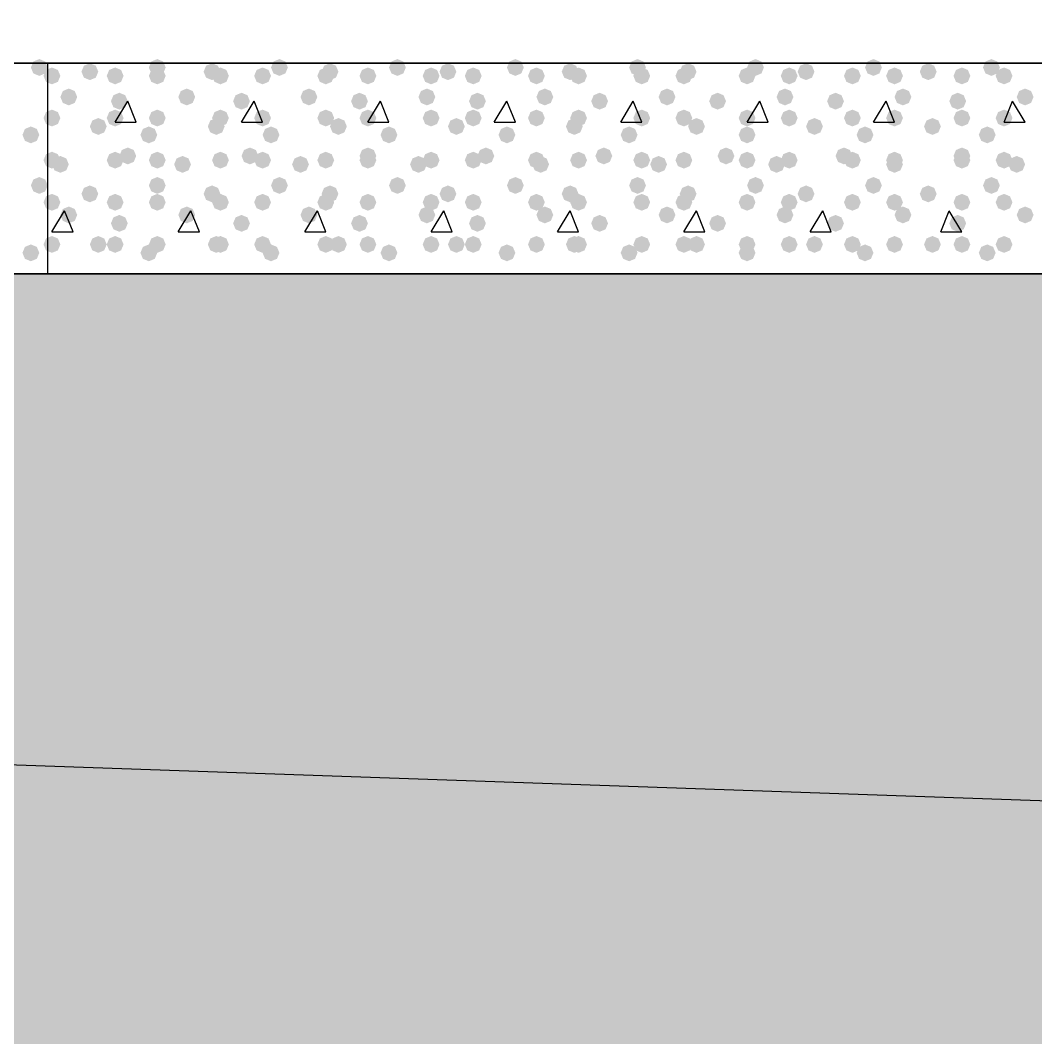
# Model space of a CAD drawing. Header units: millimetres. Extents: x 0 to 420, y 0 to 297.
# Drawn here: x 175.58 to 185.78, y 152.81 to 163.03 of the extents above; entities that cross this region are included whole.
import ezdxf

# ---------------------------------------------------------------- set-up
doc = ezdxf.new("R2010")
doc.units = ezdxf.units.MM
doc.layers.get('0').update_dxf_attribs({"linetype": 'CONTINUOUS'})

msp = doc.modelspace()

# ---------------------------------------------------------------- hatches: boundary and pattern name
at = {"true_color": 0x000007}
for points in [[(175.852667, 162.56), (175.827796, 162.500204), (175.768, 162.475333), (175.708204, 162.500204), (175.683333, 162.56), (175.708204, 162.619796), (175.768, 162.644667), (175.827796, 162.619796)], [(175.768, 161.882667), (175.743129, 161.822871), (175.683333, 161.798), (175.623538, 161.822871), (175.598667, 161.882667), (175.623537, 161.942462), (175.683333, 161.967333), (175.743129, 161.942463)], [(175.852667, 161.374667), (175.827796, 161.314871), (175.768, 161.29), (175.708204, 161.314871), (175.683333, 161.374667), (175.708204, 161.434462), (175.768, 161.459333), (175.827796, 161.434463)], [(175.768, 160.697333), (175.743129, 160.637537), (175.683333, 160.612667), (175.623538, 160.637537), (175.598667, 160.697333), (175.623537, 160.757129), (175.683333, 160.782), (175.743129, 160.757129)]]:
    msp.add_hatch(color=0, dxfattribs=at).paths.add_polyline_path(points, flags=0)
at = {"true_color": 0x000008}
for points in [[(177.038, 162.56), (177.013129, 162.500204), (176.953333, 162.475333), (176.893538, 162.500204), (176.868667, 162.56), (176.893537, 162.619796), (176.953333, 162.644667), (177.013129, 162.619796)], [(178.265667, 162.56), (178.240796, 162.500204), (178.181, 162.475333), (178.121204, 162.500204), (178.096333, 162.56), (178.121204, 162.619796), (178.181, 162.644667), (178.240796, 162.619796)], [(179.451, 162.56), (179.426129, 162.500204), (179.366333, 162.475333), (179.306538, 162.500204), (179.281667, 162.56), (179.306537, 162.619796), (179.366333, 162.644667), (179.426129, 162.619796)], [(180.636333, 162.56), (180.611462, 162.500204), (180.551667, 162.475333), (180.491871, 162.500204), (180.467, 162.56), (180.491871, 162.619796), (180.551667, 162.644667), (180.611462, 162.619796)], [(181.864, 162.56), (181.839129, 162.500204), (181.779333, 162.475333), (181.719538, 162.500204), (181.694667, 162.56), (181.719537, 162.619796), (181.779333, 162.644667), (181.839129, 162.619796)], [(183.049333, 162.56), (183.024463, 162.500204), (182.964667, 162.475333), (182.904871, 162.500204), (182.88, 162.56), (182.904871, 162.619796), (182.964667, 162.644667), (183.024462, 162.619796)], [(184.234667, 162.56), (184.209796, 162.500204), (184.15, 162.475333), (184.090204, 162.500204), (184.065333, 162.56), (184.090204, 162.619796), (184.15, 162.644667), (184.209796, 162.619796)], [(185.42, 162.56), (185.395129, 162.500204), (185.335333, 162.475333), (185.275538, 162.500204), (185.250667, 162.56), (185.275537, 162.619796), (185.335333, 162.644667), (185.395129, 162.619796)], [(175.979667, 162.475333), (175.954796, 162.415537), (175.895, 162.390667), (175.835204, 162.415537), (175.810333, 162.475333), (175.835204, 162.535129), (175.895, 162.56), (175.954796, 162.535129)], [(176.360667, 162.517667), (176.335796, 162.457871), (176.276, 162.433), (176.216204, 162.457871), (176.191333, 162.517667), (176.216204, 162.577462), (176.276, 162.602333), (176.335796, 162.577463)], [(176.614667, 162.475333), (176.589796, 162.415537), (176.53, 162.390667), (176.470204, 162.415537), (176.445333, 162.475333), (176.470204, 162.535129), (176.53, 162.56), (176.589796, 162.535129)], [(177.038, 162.475333), (177.013129, 162.415537), (176.953333, 162.390667), (176.893538, 162.415537), (176.868667, 162.475333), (176.893537, 162.535129), (176.953333, 162.56), (177.013129, 162.535129)], [(177.588333, 162.517667), (177.563463, 162.457871), (177.503667, 162.433), (177.443871, 162.457871), (177.419, 162.517667), (177.443871, 162.577462), (177.503667, 162.602333), (177.563462, 162.577463)], [(177.673, 162.475333), (177.648129, 162.415537), (177.588333, 162.390667), (177.528538, 162.415537), (177.503667, 162.475333), (177.528537, 162.535129), (177.588333, 162.56), (177.648129, 162.535129)], [(178.096333, 162.475333), (178.071463, 162.415537), (178.011667, 162.390667), (177.951871, 162.415537), (177.927, 162.475333), (177.951871, 162.535129), (178.011667, 162.56), (178.071462, 162.535129)], [(178.731333, 162.475333), (178.706462, 162.415537), (178.646667, 162.390667), (178.586871, 162.415537), (178.562, 162.475333), (178.586871, 162.535129), (178.646667, 162.56), (178.706462, 162.535129)], [(178.773667, 162.517667), (178.748796, 162.457871), (178.689, 162.433), (178.629204, 162.457871), (178.604333, 162.517667), (178.629204, 162.577462), (178.689, 162.602333), (178.748796, 162.577463)], [(179.154667, 162.475333), (179.129796, 162.415537), (179.07, 162.390667), (179.010204, 162.415537), (178.985333, 162.475333), (179.010204, 162.535129), (179.07, 162.56), (179.129796, 162.535129)], [(179.789667, 162.475333), (179.764796, 162.415537), (179.705, 162.390667), (179.645204, 162.415537), (179.620333, 162.475333), (179.645204, 162.535129), (179.705, 162.56), (179.764796, 162.535129)], [(179.959, 162.517667), (179.934129, 162.457871), (179.874333, 162.433), (179.814538, 162.457871), (179.789667, 162.517667), (179.814537, 162.577462), (179.874333, 162.602333), (179.934129, 162.577463)], [(180.213, 162.475333), (180.188129, 162.415537), (180.128333, 162.390667), (180.068537, 162.415537), (180.043667, 162.475333), (180.068537, 162.535129), (180.128333, 162.56), (180.188129, 162.535129)], [(180.848, 162.475333), (180.823129, 162.415537), (180.763333, 162.390667), (180.703537, 162.415537), (180.678667, 162.475333), (180.703537, 162.535129), (180.763333, 162.56), (180.823129, 162.535129)], [(181.186667, 162.517667), (181.161796, 162.457871), (181.102, 162.433), (181.042204, 162.457871), (181.017333, 162.517667), (181.042204, 162.577462), (181.102, 162.602333), (181.161796, 162.577463)], [(181.271333, 162.475333), (181.246462, 162.415537), (181.186667, 162.390667), (181.126871, 162.415537), (181.102, 162.475333), (181.126871, 162.535129), (181.186667, 162.56), (181.246462, 162.535129)], [(181.906333, 162.475333), (181.881463, 162.415537), (181.821667, 162.390667), (181.761871, 162.415537), (181.737, 162.475333), (181.761871, 162.535129), (181.821667, 162.56), (181.881462, 162.535129)], [(182.329667, 162.475333), (182.304796, 162.415537), (182.245, 162.390667), (182.185204, 162.415537), (182.160333, 162.475333), (182.185204, 162.535129), (182.245, 162.56), (182.304796, 162.535129)], [(182.372, 162.517667), (182.347129, 162.457871), (182.287333, 162.433), (182.227537, 162.457871), (182.202667, 162.517667), (182.227537, 162.577462), (182.287333, 162.602333), (182.347129, 162.577463)], [(182.964667, 162.475333), (182.939796, 162.415537), (182.88, 162.390667), (182.820204, 162.415537), (182.795333, 162.475333), (182.820204, 162.535129), (182.88, 162.56), (182.939796, 162.535129)], [(183.388, 162.475333), (183.363129, 162.415537), (183.303333, 162.390667), (183.243538, 162.415537), (183.218667, 162.475333), (183.243537, 162.535129), (183.303333, 162.56), (183.363129, 162.535129)], [(183.557333, 162.517667), (183.532462, 162.457871), (183.472667, 162.433), (183.412871, 162.457871), (183.388, 162.517667), (183.412871, 162.577462), (183.472667, 162.602333), (183.532462, 162.577463)], [(184.023, 162.475333), (183.998129, 162.415537), (183.938333, 162.390667), (183.878537, 162.415537), (183.853667, 162.475333), (183.878537, 162.535129), (183.938333, 162.56), (183.998129, 162.535129)], [(184.446333, 162.475333), (184.421462, 162.415537), (184.361667, 162.390667), (184.301871, 162.415537), (184.277, 162.475333), (184.301871, 162.535129), (184.361667, 162.56), (184.421462, 162.535129)], [(184.785, 162.517667), (184.760129, 162.457871), (184.700333, 162.433), (184.640537, 162.457871), (184.615667, 162.517667), (184.640537, 162.577462), (184.700333, 162.602333), (184.760129, 162.577463)], [(185.123667, 162.475333), (185.098796, 162.415537), (185.039, 162.390667), (184.979204, 162.415537), (184.954333, 162.475333), (184.979204, 162.535129), (185.039, 162.56), (185.098796, 162.535129)], [(185.547, 162.475333), (185.522129, 162.415537), (185.462333, 162.390667), (185.402537, 162.415537), (185.377667, 162.475333), (185.402537, 162.535129), (185.462333, 162.56), (185.522129, 162.535129)], [(176.149, 162.263667), (176.124129, 162.203871), (176.064333, 162.179), (176.004538, 162.203871), (175.979667, 162.263667), (176.004537, 162.323462), (176.064333, 162.348333), (176.124129, 162.323463)], [(177.334333, 162.263667), (177.309463, 162.203871), (177.249667, 162.179), (177.189871, 162.203871), (177.165, 162.263667), (177.189871, 162.323462), (177.249667, 162.348333), (177.309462, 162.323463)], [(178.562, 162.263667), (178.537129, 162.203871), (178.477333, 162.179), (178.417537, 162.203871), (178.392667, 162.263667), (178.417537, 162.323462), (178.477333, 162.348333), (178.537129, 162.323463)], [(179.747333, 162.263667), (179.722463, 162.203871), (179.662667, 162.179), (179.602871, 162.203871), (179.578, 162.263667), (179.602871, 162.323462), (179.662667, 162.348333), (179.722462, 162.323463)], [(180.932667, 162.263667), (180.907796, 162.203871), (180.848, 162.179), (180.788204, 162.203871), (180.763333, 162.263667), (180.788204, 162.323462), (180.848, 162.348333), (180.907796, 162.323463)], [(182.160333, 162.263667), (182.135462, 162.203871), (182.075667, 162.179), (182.015871, 162.203871), (181.991, 162.263667), (182.015871, 162.323462), (182.075667, 162.348333), (182.135462, 162.323463)], [(183.345667, 162.263667), (183.320796, 162.203871), (183.261, 162.179), (183.201204, 162.203871), (183.176333, 162.263667), (183.201204, 162.323462), (183.261, 162.348333), (183.320796, 162.323463)], [(184.531, 162.263667), (184.506129, 162.203871), (184.446333, 162.179), (184.386538, 162.203871), (184.361667, 162.263667), (184.386537, 162.323462), (184.446333, 162.348333), (184.506129, 162.323463)], [(185.758667, 162.263667), (185.733796, 162.203871), (185.674, 162.179), (185.614204, 162.203871), (185.589333, 162.263667), (185.614204, 162.323462), (185.674, 162.348333), (185.733796, 162.323463)], [(176.657, 162.221333), (176.632129, 162.161537), (176.572333, 162.136667), (176.512538, 162.161537), (176.487667, 162.221333), (176.512537, 162.281129), (176.572333, 162.306), (176.632129, 162.281129)], [(177.884667, 162.221333), (177.859796, 162.161537), (177.8, 162.136667), (177.740204, 162.161537), (177.715333, 162.221333), (177.740204, 162.281129), (177.8, 162.306), (177.859796, 162.281129)], [(179.07, 162.221333), (179.045129, 162.161537), (178.985333, 162.136667), (178.925538, 162.161537), (178.900667, 162.221333), (178.925537, 162.281129), (178.985333, 162.306), (179.045129, 162.281129)], [(180.255333, 162.221333), (180.230462, 162.161537), (180.170667, 162.136667), (180.110871, 162.161537), (180.086, 162.221333), (180.110871, 162.281129), (180.170667, 162.306), (180.230462, 162.281129)], [(181.483, 162.221333), (181.458129, 162.161537), (181.398333, 162.136667), (181.338538, 162.161537), (181.313667, 162.221333), (181.338537, 162.281129), (181.398333, 162.306), (181.458129, 162.281129)], [(182.668333, 162.221333), (182.643463, 162.161537), (182.583667, 162.136667), (182.523871, 162.161537), (182.499, 162.221333), (182.523871, 162.281129), (182.583667, 162.306), (182.643462, 162.281129)], [(183.853667, 162.221333), (183.828796, 162.161537), (183.769, 162.136667), (183.709204, 162.161537), (183.684333, 162.221333), (183.709204, 162.281129), (183.769, 162.306), (183.828796, 162.281129)], [(185.081333, 162.221333), (185.056462, 162.161537), (184.996667, 162.136667), (184.936871, 162.161537), (184.912, 162.221333), (184.936871, 162.281129), (184.996667, 162.306), (185.056462, 162.281129)], [(175.979667, 162.052), (175.954796, 161.992204), (175.895, 161.967333), (175.835204, 161.992204), (175.810333, 162.052), (175.835204, 162.111796), (175.895, 162.136667), (175.954796, 162.111796)], [(176.614667, 162.052), (176.589796, 161.992204), (176.53, 161.967333), (176.470204, 161.992204), (176.445333, 162.052), (176.470204, 162.111796), (176.53, 162.136667), (176.589796, 162.111796)], [(177.038, 162.052), (177.013129, 161.992204), (176.953333, 161.967333), (176.893538, 161.992204), (176.868667, 162.052), (176.893537, 162.111796), (176.953333, 162.136667), (177.013129, 162.111796)], [(177.673, 162.052), (177.648129, 161.992204), (177.588333, 161.967333), (177.528538, 161.992204), (177.503667, 162.052), (177.528537, 162.111796), (177.588333, 162.136667), (177.648129, 162.111796)], [(178.096333, 162.052), (178.071463, 161.992204), (178.011667, 161.967333), (177.951871, 161.992204), (177.927, 162.052), (177.951871, 162.111796), (178.011667, 162.136667), (178.071462, 162.111796)], [(178.731333, 162.052), (178.706462, 161.992204), (178.646667, 161.967333), (178.586871, 161.992204), (178.562, 162.052), (178.586871, 162.111796), (178.646667, 162.136667), (178.706462, 162.111796)], [(179.154667, 162.052), (179.129796, 161.992204), (179.07, 161.967333), (179.010204, 161.992204), (178.985333, 162.052), (179.010204, 162.111796), (179.07, 162.136667), (179.129796, 162.111796)], [(179.789667, 162.052), (179.764796, 161.992204), (179.705, 161.967333), (179.645204, 161.992204), (179.620333, 162.052), (179.645204, 162.111796), (179.705, 162.136667), (179.764796, 162.111796)], [(180.213, 162.052), (180.188129, 161.992204), (180.128333, 161.967333), (180.068537, 161.992204), (180.043667, 162.052), (180.068537, 162.111796), (180.128333, 162.136667), (180.188129, 162.111796)], [(180.848, 162.052), (180.823129, 161.992204), (180.763333, 161.967333), (180.703537, 161.992204), (180.678667, 162.052), (180.703537, 162.111796), (180.763333, 162.136667), (180.823129, 162.111796)], [(181.271333, 162.052), (181.246462, 161.992204), (181.186667, 161.967333), (181.126871, 161.992204), (181.102, 162.052), (181.126871, 162.111796), (181.186667, 162.136667), (181.246462, 162.111796)], [(181.906333, 162.052), (181.881463, 161.992204), (181.821667, 161.967333), (181.761871, 161.992204), (181.737, 162.052), (181.761871, 162.111796), (181.821667, 162.136667), (181.881462, 162.111796)], [(182.329667, 162.052), (182.304796, 161.992204), (182.245, 161.967333), (182.185204, 161.992204), (182.160333, 162.052), (182.185204, 162.111796), (182.245, 162.136667), (182.304796, 162.111796)], [(182.964667, 162.052), (182.939796, 161.992204), (182.88, 161.967333), (182.820204, 161.992204), (182.795333, 162.052), (182.820204, 162.111796), (182.88, 162.136667), (182.939796, 162.111796)], [(183.388, 162.052), (183.363129, 161.992204), (183.303333, 161.967333), (183.243538, 161.992204), (183.218667, 162.052), (183.243537, 162.111796), (183.303333, 162.136667), (183.363129, 162.111796)], [(184.023, 162.052), (183.998129, 161.992204), (183.938333, 161.967333), (183.878537, 161.992204), (183.853667, 162.052), (183.878537, 162.111796), (183.938333, 162.136667), (183.998129, 162.111796)], [(184.446333, 162.052), (184.421462, 161.992204), (184.361667, 161.967333), (184.301871, 161.992204), (184.277, 162.052), (184.301871, 162.111796), (184.361667, 162.136667), (184.421462, 162.111796)], [(185.123667, 162.052), (185.098796, 161.992204), (185.039, 161.967333), (184.979204, 161.992204), (184.954333, 162.052), (184.979204, 162.111796), (185.039, 162.136667), (185.098796, 162.111796)], [(185.547, 162.052), (185.522129, 161.992204), (185.462333, 161.967333), (185.402537, 161.992204), (185.377667, 162.052), (185.402537, 162.111796), (185.462333, 162.136667), (185.522129, 162.111796)], [(176.445333, 161.967333), (176.420462, 161.907537), (176.360667, 161.882667), (176.300871, 161.907537), (176.276, 161.967333), (176.300871, 162.027129), (176.360667, 162.052), (176.420462, 162.027129)], [(177.630667, 161.967333), (177.605796, 161.907537), (177.546, 161.882667), (177.486204, 161.907537), (177.461333, 161.967333), (177.486204, 162.027129), (177.546, 162.052), (177.605796, 162.027129)], [(178.858333, 161.967333), (178.833463, 161.907537), (178.773667, 161.882667), (178.713871, 161.907537), (178.689, 161.967333), (178.713871, 162.027129), (178.773667, 162.052), (178.833462, 162.027129)], [(180.043667, 161.967333), (180.018796, 161.907537), (179.959, 161.882667), (179.899204, 161.907537), (179.874333, 161.967333), (179.899204, 162.027129), (179.959, 162.052), (180.018796, 162.027129)], [(181.229, 161.967333), (181.204129, 161.907537), (181.144333, 161.882667), (181.084538, 161.907537), (181.059667, 161.967333), (181.084537, 162.027129), (181.144333, 162.052), (181.204129, 162.027129)], [(182.456667, 161.967333), (182.431796, 161.907537), (182.372, 161.882667), (182.312204, 161.907537), (182.287333, 161.967333), (182.312204, 162.027129), (182.372, 162.052), (182.431796, 162.027129)], [(183.642, 161.967333), (183.617129, 161.907537), (183.557333, 161.882667), (183.497537, 161.907537), (183.472667, 161.967333), (183.497537, 162.027129), (183.557333, 162.052), (183.617129, 162.027129)], [(184.827333, 161.967333), (184.802462, 161.907537), (184.742667, 161.882667), (184.682871, 161.907537), (184.658, 161.967333), (184.682871, 162.027129), (184.742667, 162.052), (184.802462, 162.027129)], [(176.953333, 161.882667), (176.928462, 161.822871), (176.868667, 161.798), (176.808871, 161.822871), (176.784, 161.882667), (176.808871, 161.942462), (176.868667, 161.967333), (176.928462, 161.942463)], [(178.181, 161.882667), (178.156129, 161.822871), (178.096333, 161.798), (178.036538, 161.822871), (178.011667, 161.882667), (178.036537, 161.942462), (178.096333, 161.967333), (178.156129, 161.942463)], [(179.366333, 161.882667), (179.341462, 161.822871), (179.281667, 161.798), (179.221871, 161.822871), (179.197, 161.882667), (179.221871, 161.942462), (179.281667, 161.967333), (179.341462, 161.942463)], [(180.551667, 161.882667), (180.526796, 161.822871), (180.467, 161.798), (180.407204, 161.822871), (180.382333, 161.882667), (180.407204, 161.942462), (180.467, 161.967333), (180.526796, 161.942463)], [(181.779333, 161.882667), (181.754462, 161.822871), (181.694667, 161.798), (181.634871, 161.822871), (181.61, 161.882667), (181.634871, 161.942462), (181.694667, 161.967333), (181.754462, 161.942463)], [(182.964667, 161.882667), (182.939796, 161.822871), (182.88, 161.798), (182.820204, 161.822871), (182.795333, 161.882667), (182.820204, 161.942462), (182.88, 161.967333), (182.939796, 161.942463)], [(184.15, 161.882667), (184.125129, 161.822871), (184.065333, 161.798), (184.005538, 161.822871), (183.980667, 161.882667), (184.005537, 161.942462), (184.065333, 161.967333), (184.125129, 161.942463)], [(185.377667, 161.882667), (185.352796, 161.822871), (185.293, 161.798), (185.233204, 161.822871), (185.208333, 161.882667), (185.233204, 161.942462), (185.293, 161.967333), (185.352796, 161.942463)], [(176.741667, 161.671), (176.716796, 161.611204), (176.657, 161.586333), (176.597204, 161.611204), (176.572333, 161.671), (176.597204, 161.730796), (176.657, 161.755667), (176.716796, 161.730796)], [(177.969333, 161.671), (177.944462, 161.611204), (177.884667, 161.586333), (177.824871, 161.611204), (177.8, 161.671), (177.824871, 161.730796), (177.884667, 161.755667), (177.944462, 161.730796)], [(179.154667, 161.671), (179.129796, 161.611204), (179.07, 161.586333), (179.010204, 161.611204), (178.985333, 161.671), (179.010204, 161.730796), (179.07, 161.755667), (179.129796, 161.730796)], [(180.34, 161.671), (180.315129, 161.611204), (180.255333, 161.586333), (180.195538, 161.611204), (180.170667, 161.671), (180.195537, 161.730796), (180.255333, 161.755667), (180.315129, 161.730796)], [(181.525333, 161.671), (181.500462, 161.611204), (181.440667, 161.586333), (181.380871, 161.611204), (181.356, 161.671), (181.380871, 161.730796), (181.440667, 161.755667), (181.500462, 161.730796)], [(182.753, 161.671), (182.728129, 161.611204), (182.668333, 161.586333), (182.608538, 161.611204), (182.583667, 161.671), (182.608537, 161.730796), (182.668333, 161.755667), (182.728129, 161.730796)], [(183.938333, 161.671), (183.913462, 161.611204), (183.853667, 161.586333), (183.793871, 161.611204), (183.769, 161.671), (183.793871, 161.730796), (183.853667, 161.755667), (183.913462, 161.730796)], [(185.123667, 161.671), (185.098796, 161.611204), (185.039, 161.586333), (184.979204, 161.611204), (184.954333, 161.671), (184.979204, 161.730796), (185.039, 161.755667), (185.098796, 161.730796)], [(175.979667, 161.628667), (175.954796, 161.568871), (175.895, 161.544), (175.835204, 161.568871), (175.810333, 161.628667), (175.835204, 161.688462), (175.895, 161.713333), (175.954796, 161.688463)], [(176.064333, 161.586333), (176.039463, 161.526537), (175.979667, 161.501667), (175.919871, 161.526537), (175.895, 161.586333), (175.919871, 161.646129), (175.979667, 161.671), (176.039462, 161.646129)], [(176.614667, 161.628667), (176.589796, 161.568871), (176.53, 161.544), (176.470204, 161.568871), (176.445333, 161.628667), (176.470204, 161.688462), (176.53, 161.713333), (176.589796, 161.688463)], [(177.038, 161.628667), (177.013129, 161.568871), (176.953333, 161.544), (176.893538, 161.568871), (176.868667, 161.628667), (176.893537, 161.688462), (176.953333, 161.713333), (177.013129, 161.688463)], [(177.292, 161.586333), (177.267129, 161.526537), (177.207333, 161.501667), (177.147538, 161.526537), (177.122667, 161.586333), (177.147537, 161.646129), (177.207333, 161.671), (177.267129, 161.646129)], [(177.673, 161.628667), (177.648129, 161.568871), (177.588333, 161.544), (177.528538, 161.568871), (177.503667, 161.628667), (177.528537, 161.688462), (177.588333, 161.713333), (177.648129, 161.688463)], [(178.096333, 161.628667), (178.071463, 161.568871), (178.011667, 161.544), (177.951871, 161.568871), (177.927, 161.628667), (177.951871, 161.688462), (178.011667, 161.713333), (178.071462, 161.688463)], [(178.477333, 161.586333), (178.452463, 161.526537), (178.392667, 161.501667), (178.332871, 161.526537), (178.308, 161.586333), (178.332871, 161.646129), (178.392667, 161.671), (178.452462, 161.646129)], [(178.731333, 161.628667), (178.706462, 161.568871), (178.646667, 161.544), (178.586871, 161.568871), (178.562, 161.628667), (178.586871, 161.688462), (178.646667, 161.713333), (178.706462, 161.688463)], [(179.154667, 161.628667), (179.129796, 161.568871), (179.07, 161.544), (179.010204, 161.568871), (178.985333, 161.628667), (179.010204, 161.688462), (179.07, 161.713333), (179.129796, 161.688463)], [(179.662667, 161.586333), (179.637796, 161.526537), (179.578, 161.501667), (179.518204, 161.526537), (179.493333, 161.586333), (179.518204, 161.646129), (179.578, 161.671), (179.637796, 161.646129)], [(179.789667, 161.628667), (179.764796, 161.568871), (179.705, 161.544), (179.645204, 161.568871), (179.620333, 161.628667), (179.645204, 161.688462), (179.705, 161.713333), (179.764796, 161.688463)], [(180.213, 161.628667), (180.188129, 161.568871), (180.128333, 161.544), (180.068537, 161.568871), (180.043667, 161.628667), (180.068537, 161.688462), (180.128333, 161.713333), (180.188129, 161.688463)], [(180.848, 161.628667), (180.823129, 161.568871), (180.763333, 161.544), (180.703537, 161.568871), (180.678667, 161.628667), (180.703537, 161.688462), (180.763333, 161.713333), (180.823129, 161.688463)], [(180.890333, 161.586333), (180.865462, 161.526537), (180.805667, 161.501667), (180.745871, 161.526537), (180.721, 161.586333), (180.745871, 161.646129), (180.805667, 161.671), (180.865462, 161.646129)], [(181.271333, 161.628667), (181.246462, 161.568871), (181.186667, 161.544), (181.126871, 161.568871), (181.102, 161.628667), (181.126871, 161.688462), (181.186667, 161.713333), (181.246462, 161.688463)], [(181.906333, 161.628667), (181.881463, 161.568871), (181.821667, 161.544), (181.761871, 161.568871), (181.737, 161.628667), (181.761871, 161.688462), (181.821667, 161.713333), (181.881462, 161.688463)], [(182.075667, 161.586333), (182.050796, 161.526537), (181.991, 161.501667), (181.931204, 161.526537), (181.906333, 161.586333), (181.931204, 161.646129), (181.991, 161.671), (182.050796, 161.646129)], [(182.329667, 161.628667), (182.304796, 161.568871), (182.245, 161.544), (182.185204, 161.568871), (182.160333, 161.628667), (182.185204, 161.688462), (182.245, 161.713333), (182.304796, 161.688463)], [(182.964667, 161.628667), (182.939796, 161.568871), (182.88, 161.544), (182.820204, 161.568871), (182.795333, 161.628667), (182.820204, 161.688462), (182.88, 161.713333), (182.939796, 161.688463)], [(183.261, 161.586333), (183.236129, 161.526537), (183.176333, 161.501667), (183.116538, 161.526537), (183.091667, 161.586333), (183.116537, 161.646129), (183.176333, 161.671), (183.236129, 161.646129)], [(183.388, 161.628667), (183.363129, 161.568871), (183.303333, 161.544), (183.243538, 161.568871), (183.218667, 161.628667), (183.243537, 161.688462), (183.303333, 161.713333), (183.363129, 161.688463)], [(184.023, 161.628667), (183.998129, 161.568871), (183.938333, 161.544), (183.878537, 161.568871), (183.853667, 161.628667), (183.878537, 161.688462), (183.938333, 161.713333), (183.998129, 161.688463)], [(184.446333, 161.628667), (184.421462, 161.568871), (184.361667, 161.544), (184.301871, 161.568871), (184.277, 161.628667), (184.301871, 161.688462), (184.361667, 161.713333), (184.421462, 161.688463)], [(184.446333, 161.586333), (184.421462, 161.526537), (184.361667, 161.501667), (184.301871, 161.526537), (184.277, 161.586333), (184.301871, 161.646129), (184.361667, 161.671), (184.421462, 161.646129)], [(185.123667, 161.628667), (185.098796, 161.568871), (185.039, 161.544), (184.979204, 161.568871), (184.954333, 161.628667), (184.979204, 161.688462), (185.039, 161.713333), (185.098796, 161.688463)], [(185.547, 161.628667), (185.522129, 161.568871), (185.462333, 161.544), (185.402537, 161.568871), (185.377667, 161.628667), (185.402537, 161.688462), (185.462333, 161.713333), (185.522129, 161.688463)], [(185.674, 161.586333), (185.649129, 161.526537), (185.589333, 161.501667), (185.529538, 161.526537), (185.504667, 161.586333), (185.529537, 161.646129), (185.589333, 161.671), (185.649129, 161.646129)], [(177.038, 161.374667), (177.013129, 161.314871), (176.953333, 161.29), (176.893538, 161.314871), (176.868667, 161.374667), (176.893537, 161.434462), (176.953333, 161.459333), (177.013129, 161.434463)], [(178.265667, 161.374667), (178.240796, 161.314871), (178.181, 161.29), (178.121204, 161.314871), (178.096333, 161.374667), (178.121204, 161.434462), (178.181, 161.459333), (178.240796, 161.434463)], [(179.451, 161.374667), (179.426129, 161.314871), (179.366333, 161.29), (179.306538, 161.314871), (179.281667, 161.374667), (179.306537, 161.434462), (179.366333, 161.459333), (179.426129, 161.434463)], [(180.636333, 161.374667), (180.611462, 161.314871), (180.551667, 161.29), (180.491871, 161.314871), (180.467, 161.374667), (180.491871, 161.434462), (180.551667, 161.459333), (180.611462, 161.434463)], [(181.864, 161.374667), (181.839129, 161.314871), (181.779333, 161.29), (181.719538, 161.314871), (181.694667, 161.374667), (181.719537, 161.434462), (181.779333, 161.459333), (181.839129, 161.434463)], [(183.049333, 161.374667), (183.024463, 161.314871), (182.964667, 161.29), (182.904871, 161.314871), (182.88, 161.374667), (182.904871, 161.434462), (182.964667, 161.459333), (183.024462, 161.434463)], [(184.234667, 161.374667), (184.209796, 161.314871), (184.15, 161.29), (184.090204, 161.314871), (184.065333, 161.374667), (184.090204, 161.434462), (184.15, 161.459333), (184.209796, 161.434463)], [(185.42, 161.374667), (185.395129, 161.314871), (185.335333, 161.29), (185.275538, 161.314871), (185.250667, 161.374667), (185.275537, 161.434462), (185.335333, 161.459333), (185.395129, 161.434463)], [(176.360667, 161.29), (176.335796, 161.230204), (176.276, 161.205333), (176.216204, 161.230204), (176.191333, 161.29), (176.216204, 161.349796), (176.276, 161.374667), (176.335796, 161.349796)], [(177.588333, 161.29), (177.563463, 161.230204), (177.503667, 161.205333), (177.443871, 161.230204), (177.419, 161.29), (177.443871, 161.349796), (177.503667, 161.374667), (177.563462, 161.349796)], [(178.773667, 161.29), (178.748796, 161.230204), (178.689, 161.205333), (178.629204, 161.230204), (178.604333, 161.29), (178.629204, 161.349796), (178.689, 161.374667), (178.748796, 161.349796)], [(179.959, 161.29), (179.934129, 161.230204), (179.874333, 161.205333), (179.814538, 161.230204), (179.789667, 161.29), (179.814537, 161.349796), (179.874333, 161.374667), (179.934129, 161.349796)], [(181.186667, 161.29), (181.161796, 161.230204), (181.102, 161.205333), (181.042204, 161.230204), (181.017333, 161.29), (181.042204, 161.349796), (181.102, 161.374667), (181.161796, 161.349796)], [(182.372, 161.29), (182.347129, 161.230204), (182.287333, 161.205333), (182.227537, 161.230204), (182.202667, 161.29), (182.227537, 161.349796), (182.287333, 161.374667), (182.347129, 161.349796)], [(183.557333, 161.29), (183.532462, 161.230204), (183.472667, 161.205333), (183.412871, 161.230204), (183.388, 161.29), (183.412871, 161.349796), (183.472667, 161.374667), (183.532462, 161.349796)], [(184.785, 161.29), (184.760129, 161.230204), (184.700333, 161.205333), (184.640537, 161.230204), (184.615667, 161.29), (184.640537, 161.349796), (184.700333, 161.374667), (184.760129, 161.349796)], [(175.979667, 161.205333), (175.954796, 161.145537), (175.895, 161.120667), (175.835204, 161.145537), (175.810333, 161.205333), (175.835204, 161.265129), (175.895, 161.29), (175.954796, 161.265129)], [(176.614667, 161.205333), (176.589796, 161.145537), (176.53, 161.120667), (176.470204, 161.145537), (176.445333, 161.205333), (176.470204, 161.265129), (176.53, 161.29), (176.589796, 161.265129)], [(177.038, 161.205333), (177.013129, 161.145537), (176.953333, 161.120667), (176.893538, 161.145537), (176.868667, 161.205333), (176.893537, 161.265129), (176.953333, 161.29), (177.013129, 161.265129)], [(177.673, 161.205333), (177.648129, 161.145537), (177.588333, 161.120667), (177.528538, 161.145537), (177.503667, 161.205333), (177.528537, 161.265129), (177.588333, 161.29), (177.648129, 161.265129)], [(178.096333, 161.205333), (178.071463, 161.145537), (178.011667, 161.120667), (177.951871, 161.145537), (177.927, 161.205333), (177.951871, 161.265129), (178.011667, 161.29), (178.071462, 161.265129)], [(178.731333, 161.205333), (178.706462, 161.145537), (178.646667, 161.120667), (178.586871, 161.145537), (178.562, 161.205333), (178.586871, 161.265129), (178.646667, 161.29), (178.706462, 161.265129)], [(179.154667, 161.205333), (179.129796, 161.145537), (179.07, 161.120667), (179.010204, 161.145537), (178.985333, 161.205333), (179.010204, 161.265129), (179.07, 161.29), (179.129796, 161.265129)], [(179.789667, 161.205333), (179.764796, 161.145537), (179.705, 161.120667), (179.645204, 161.145537), (179.620333, 161.205333), (179.645204, 161.265129), (179.705, 161.29), (179.764796, 161.265129)], [(180.213, 161.205333), (180.188129, 161.145537), (180.128333, 161.120667), (180.068537, 161.145537), (180.043667, 161.205333), (180.068537, 161.265129), (180.128333, 161.29), (180.188129, 161.265129)], [(180.848, 161.205333), (180.823129, 161.145537), (180.763333, 161.120667), (180.703537, 161.145537), (180.678667, 161.205333), (180.703537, 161.265129), (180.763333, 161.29), (180.823129, 161.265129)], [(181.271333, 161.205333), (181.246462, 161.145537), (181.186667, 161.120667), (181.126871, 161.145537), (181.102, 161.205333), (181.126871, 161.265129), (181.186667, 161.29), (181.246462, 161.265129)], [(181.906333, 161.205333), (181.881463, 161.145537), (181.821667, 161.120667), (181.761871, 161.145537), (181.737, 161.205333), (181.761871, 161.265129), (181.821667, 161.29), (181.881462, 161.265129)], [(182.329667, 161.205333), (182.304796, 161.145537), (182.245, 161.120667), (182.185204, 161.145537), (182.160333, 161.205333), (182.185204, 161.265129), (182.245, 161.29), (182.304796, 161.265129)], [(182.964667, 161.205333), (182.939796, 161.145537), (182.88, 161.120667), (182.820204, 161.145537), (182.795333, 161.205333), (182.820204, 161.265129), (182.88, 161.29), (182.939796, 161.265129)], [(183.388, 161.205333), (183.363129, 161.145537), (183.303333, 161.120667), (183.243538, 161.145537), (183.218667, 161.205333), (183.243537, 161.265129), (183.303333, 161.29), (183.363129, 161.265129)], [(184.023, 161.205333), (183.998129, 161.145537), (183.938333, 161.120667), (183.878537, 161.145537), (183.853667, 161.205333), (183.878537, 161.265129), (183.938333, 161.29), (183.998129, 161.265129)], [(184.446333, 161.205333), (184.421462, 161.145537), (184.361667, 161.120667), (184.301871, 161.145537), (184.277, 161.205333), (184.301871, 161.265129), (184.361667, 161.29), (184.421462, 161.265129)], [(185.123667, 161.205333), (185.098796, 161.145537), (185.039, 161.120667), (184.979204, 161.145537), (184.954333, 161.205333), (184.979204, 161.265129), (185.039, 161.29), (185.098796, 161.265129)], [(185.547, 161.205333), (185.522129, 161.145537), (185.462333, 161.120667), (185.402537, 161.145537), (185.377667, 161.205333), (185.402537, 161.265129), (185.462333, 161.29), (185.522129, 161.265129)], [(176.149, 161.078333), (176.124129, 161.018537), (176.064333, 160.993667), (176.004538, 161.018537), (175.979667, 161.078333), (176.004537, 161.138129), (176.064333, 161.163), (176.124129, 161.138129)], [(177.334333, 161.078333), (177.309463, 161.018537), (177.249667, 160.993667), (177.189871, 161.018537), (177.165, 161.078333), (177.189871, 161.138129), (177.249667, 161.163), (177.309462, 161.138129)], [(178.562, 161.078333), (178.537129, 161.018537), (178.477333, 160.993667), (178.417537, 161.018537), (178.392667, 161.078333), (178.417537, 161.138129), (178.477333, 161.163), (178.537129, 161.138129)], [(179.747333, 161.078333), (179.722463, 161.018537), (179.662667, 160.993667), (179.602871, 161.018537), (179.578, 161.078333), (179.602871, 161.138129), (179.662667, 161.163), (179.722462, 161.138129)], [(180.932667, 161.078333), (180.907796, 161.018537), (180.848, 160.993667), (180.788204, 161.018537), (180.763333, 161.078333), (180.788204, 161.138129), (180.848, 161.163), (180.907796, 161.138129)], [(182.160333, 161.078333), (182.135462, 161.018537), (182.075667, 160.993667), (182.015871, 161.018537), (181.991, 161.078333), (182.015871, 161.138129), (182.075667, 161.163), (182.135462, 161.138129)], [(183.345667, 161.078333), (183.320796, 161.018537), (183.261, 160.993667), (183.201204, 161.018537), (183.176333, 161.078333), (183.201204, 161.138129), (183.261, 161.163), (183.320796, 161.138129)], [(184.531, 161.078333), (184.506129, 161.018537), (184.446333, 160.993667), (184.386538, 161.018537), (184.361667, 161.078333), (184.386537, 161.138129), (184.446333, 161.163), (184.506129, 161.138129)], [(185.758667, 161.078333), (185.733796, 161.018537), (185.674, 160.993667), (185.614204, 161.018537), (185.589333, 161.078333), (185.614204, 161.138129), (185.674, 161.163), (185.733796, 161.138129)], [(176.657, 160.993667), (176.632129, 160.933871), (176.572333, 160.909), (176.512538, 160.933871), (176.487667, 160.993667), (176.512537, 161.053462), (176.572333, 161.078333), (176.632129, 161.053463)], [(177.884667, 160.993667), (177.859796, 160.933871), (177.8, 160.909), (177.740204, 160.933871), (177.715333, 160.993667), (177.740204, 161.053462), (177.8, 161.078333), (177.859796, 161.053463)], [(179.07, 160.993667), (179.045129, 160.933871), (178.985333, 160.909), (178.925538, 160.933871), (178.900667, 160.993667), (178.925537, 161.053462), (178.985333, 161.078333), (179.045129, 161.053463)], [(180.255333, 160.993667), (180.230462, 160.933871), (180.170667, 160.909), (180.110871, 160.933871), (180.086, 160.993667), (180.110871, 161.053462), (180.170667, 161.078333), (180.230462, 161.053463)], [(181.483, 160.993667), (181.458129, 160.933871), (181.398333, 160.909), (181.338538, 160.933871), (181.313667, 160.993667), (181.338537, 161.053462), (181.398333, 161.078333), (181.458129, 161.053463)], [(182.668333, 160.993667), (182.643463, 160.933871), (182.583667, 160.909), (182.523871, 160.933871), (182.499, 160.993667), (182.523871, 161.053462), (182.583667, 161.078333), (182.643462, 161.053463)], [(183.853667, 160.993667), (183.828796, 160.933871), (183.769, 160.909), (183.709204, 160.933871), (183.684333, 160.993667), (183.709204, 161.053462), (183.769, 161.078333), (183.828796, 161.053463)], [(185.081333, 160.993667), (185.056462, 160.933871), (184.996667, 160.909), (184.936871, 160.933871), (184.912, 160.993667), (184.936871, 161.053462), (184.996667, 161.078333), (185.056462, 161.053463)], [(175.979667, 160.782), (175.954796, 160.722204), (175.895, 160.697333), (175.835204, 160.722204), (175.810333, 160.782), (175.835204, 160.841796), (175.895, 160.866667), (175.954796, 160.841796)], [(176.445333, 160.782), (176.420462, 160.722204), (176.360667, 160.697333), (176.300871, 160.722204), (176.276, 160.782), (176.300871, 160.841796), (176.360667, 160.866667), (176.420462, 160.841796)], [(176.614667, 160.782), (176.589796, 160.722204), (176.53, 160.697333), (176.470204, 160.722204), (176.445333, 160.782), (176.470204, 160.841796), (176.53, 160.866667), (176.589796, 160.841796)], [(177.038, 160.782), (177.013129, 160.722204), (176.953333, 160.697333), (176.893538, 160.722204), (176.868667, 160.782), (176.893537, 160.841796), (176.953333, 160.866667), (177.013129, 160.841796)], [(177.630667, 160.782), (177.605796, 160.722204), (177.546, 160.697333), (177.486204, 160.722204), (177.461333, 160.782), (177.486204, 160.841796), (177.546, 160.866667), (177.605796, 160.841796)], [(177.673, 160.782), (177.648129, 160.722204), (177.588333, 160.697333), (177.528538, 160.722204), (177.503667, 160.782), (177.528537, 160.841796), (177.588333, 160.866667), (177.648129, 160.841796)], [(178.096333, 160.782), (178.071463, 160.722204), (178.011667, 160.697333), (177.951871, 160.722204), (177.927, 160.782), (177.951871, 160.841796), (178.011667, 160.866667), (178.071462, 160.841796)], [(178.731333, 160.782), (178.706462, 160.722204), (178.646667, 160.697333), (178.586871, 160.722204), (178.562, 160.782), (178.586871, 160.841796), (178.646667, 160.866667), (178.706462, 160.841796)], [(178.858333, 160.782), (178.833463, 160.722204), (178.773667, 160.697333), (178.713871, 160.722204), (178.689, 160.782), (178.713871, 160.841796), (178.773667, 160.866667), (178.833462, 160.841796)], [(179.154667, 160.782), (179.129796, 160.722204), (179.07, 160.697333), (179.010204, 160.722204), (178.985333, 160.782), (179.010204, 160.841796), (179.07, 160.866667), (179.129796, 160.841796)], [(179.789667, 160.782), (179.764796, 160.722204), (179.705, 160.697333), (179.645204, 160.722204), (179.620333, 160.782), (179.645204, 160.841796), (179.705, 160.866667), (179.764796, 160.841796)], [(180.043667, 160.782), (180.018796, 160.722204), (179.959, 160.697333), (179.899204, 160.722204), (179.874333, 160.782), (179.899204, 160.841796), (179.959, 160.866667), (180.018796, 160.841796)], [(180.213, 160.782), (180.188129, 160.722204), (180.128333, 160.697333), (180.068537, 160.722204), (180.043667, 160.782), (180.068537, 160.841796), (180.128333, 160.866667), (180.188129, 160.841796)], [(180.848, 160.782), (180.823129, 160.722204), (180.763333, 160.697333), (180.703537, 160.722204), (180.678667, 160.782), (180.703537, 160.841796), (180.763333, 160.866667), (180.823129, 160.841796)], [(181.229, 160.782), (181.204129, 160.722204), (181.144333, 160.697333), (181.084538, 160.722204), (181.059667, 160.782), (181.084537, 160.841796), (181.144333, 160.866667), (181.204129, 160.841796)], [(181.271333, 160.782), (181.246462, 160.722204), (181.186667, 160.697333), (181.126871, 160.722204), (181.102, 160.782), (181.126871, 160.841796), (181.186667, 160.866667), (181.246462, 160.841796)], [(181.906333, 160.782), (181.881463, 160.722204), (181.821667, 160.697333), (181.761871, 160.722204), (181.737, 160.782), (181.761871, 160.841796), (181.821667, 160.866667), (181.881462, 160.841796)], [(182.329667, 160.782), (182.304796, 160.722204), (182.245, 160.697333), (182.185204, 160.722204), (182.160333, 160.782), (182.185204, 160.841796), (182.245, 160.866667), (182.304796, 160.841796)], [(182.456667, 160.782), (182.431796, 160.722204), (182.372, 160.697333), (182.312204, 160.722204), (182.287333, 160.782), (182.312204, 160.841796), (182.372, 160.866667), (182.431796, 160.841796)], [(182.964667, 160.782), (182.939796, 160.722204), (182.88, 160.697333), (182.820204, 160.722204), (182.795333, 160.782), (182.820204, 160.841796), (182.88, 160.866667), (182.939796, 160.841796)], [(183.388, 160.782), (183.363129, 160.722204), (183.303333, 160.697333), (183.243538, 160.722204), (183.218667, 160.782), (183.243537, 160.841796), (183.303333, 160.866667), (183.363129, 160.841796)], [(183.642, 160.782), (183.617129, 160.722204), (183.557333, 160.697333), (183.497537, 160.722204), (183.472667, 160.782), (183.497537, 160.841796), (183.557333, 160.866667), (183.617129, 160.841796)], [(184.023, 160.782), (183.998129, 160.722204), (183.938333, 160.697333), (183.878537, 160.722204), (183.853667, 160.782), (183.878537, 160.841796), (183.938333, 160.866667), (183.998129, 160.841796)], [(184.446333, 160.782), (184.421462, 160.722204), (184.361667, 160.697333), (184.301871, 160.722204), (184.277, 160.782), (184.301871, 160.841796), (184.361667, 160.866667), (184.421462, 160.841796)], [(184.827333, 160.782), (184.802462, 160.722204), (184.742667, 160.697333), (184.682871, 160.722204), (184.658, 160.782), (184.682871, 160.841796), (184.742667, 160.866667), (184.802462, 160.841796)], [(185.123667, 160.782), (185.098796, 160.722204), (185.039, 160.697333), (184.979204, 160.722204), (184.954333, 160.782), (184.979204, 160.841796), (185.039, 160.866667), (185.098796, 160.841796)], [(185.547, 160.782), (185.522129, 160.722204), (185.462333, 160.697333), (185.402537, 160.722204), (185.377667, 160.782), (185.402537, 160.841796), (185.462333, 160.866667), (185.522129, 160.841796)], [(176.953333, 160.697333), (176.928462, 160.637537), (176.868667, 160.612667), (176.808871, 160.637537), (176.784, 160.697333), (176.808871, 160.757129), (176.868667, 160.782), (176.928462, 160.757129)], [(178.181, 160.697333), (178.156129, 160.637537), (178.096333, 160.612667), (178.036538, 160.637537), (178.011667, 160.697333), (178.036537, 160.757129), (178.096333, 160.782), (178.156129, 160.757129)], [(179.366333, 160.697333), (179.341462, 160.637537), (179.281667, 160.612667), (179.221871, 160.637537), (179.197, 160.697333), (179.221871, 160.757129), (179.281667, 160.782), (179.341462, 160.757129)], [(180.551667, 160.697333), (180.526796, 160.637537), (180.467, 160.612667), (180.407204, 160.637537), (180.382333, 160.697333), (180.407204, 160.757129), (180.467, 160.782), (180.526796, 160.757129)], [(181.779333, 160.697333), (181.754462, 160.637537), (181.694667, 160.612667), (181.634871, 160.637537), (181.61, 160.697333), (181.634871, 160.757129), (181.694667, 160.782), (181.754462, 160.757129)], [(182.964667, 160.697333), (182.939796, 160.637537), (182.88, 160.612667), (182.820204, 160.637537), (182.795333, 160.697333), (182.820204, 160.757129), (182.88, 160.782), (182.939796, 160.757129)], [(184.15, 160.697333), (184.125129, 160.637537), (184.065333, 160.612667), (184.005538, 160.637537), (183.980667, 160.697333), (184.005537, 160.757129), (184.065333, 160.782), (184.125129, 160.757129)], [(185.377667, 160.697333), (185.352796, 160.637537), (185.293, 160.612667), (185.233204, 160.637537), (185.208333, 160.697333), (185.233204, 160.757129), (185.293, 160.782), (185.352796, 160.757129)]]:
    msp.add_hatch(color=0, dxfattribs=at).paths.add_polyline_path(points, flags=0)
h = msp.add_hatch(color=0, dxfattribs=at)
h.paths.add_polyline_path([(379.603, 160.485667), (33.528, 160.485667), (379.603, 148.463)], flags=0)
h.paths.add_polyline_path([(33.528, 160.485667), (379.603, 148.463), (33.528, 148.463)], flags=0)

# ---------------------------------------------------------------- linework, layer by layer
at = {"color": 0, "true_color": 0x000007}
for points in [[(32.469667, 183.811333), (32.469667, 160.485667), (380.661333, 160.485667), (380.661333, 183.811333), (218.228333, 183.811333), (218.228333, 204.978), (194.902667, 204.978), (194.902667, 183.811333)], [(32.469667, 183.811333), (32.469667, 160.485667), (380.661333, 160.485667), (380.661333, 183.811333), (218.228333, 183.811333), (218.228333, 204.978), (194.902667, 204.978), (194.902667, 183.811333)], [(173.736, 162.602333), (173.736, 160.485667), (175.852667, 160.485667), (175.852667, 162.602333)]]:
    msp.add_lwpolyline(points, close=True, dxfattribs=at)
at = {"color": 0, "true_color": 0x0000fd}
msp.add_lwpolyline([(34.586333, 162.602333), (378.544667, 162.602333), (378.544667, 181.694667), (216.111667, 181.694667), (216.111667, 202.861333), (197.019333, 202.861333), (197.019333, 181.694667), (34.586333, 181.694667)], close=True, dxfattribs=at)
at = {"color": 0, "true_color": 0x000007}
for points in [[(194.902667, 162.602333), (175.852667, 162.602333)], [(175.852667, 160.485667), (194.902667, 160.485667)]]:
    msp.add_lwpolyline(points, dxfattribs=at)
at = {"color": 0, "true_color": 0x000008}
for points in [[(176.53, 162.009667), (176.657, 162.221333)], [(176.741667, 162.009667), (176.657, 162.221333)], [(177.8, 162.009667), (177.927, 162.221333)], [(178.011667, 162.009667), (177.927, 162.221333)], [(179.07, 162.009667), (179.197, 162.221333)], [(179.281667, 162.009667), (179.197, 162.221333)], [(180.34, 162.009667), (180.467, 162.221333)], [(180.551667, 162.009667), (180.467, 162.221333)], [(181.61, 162.009667), (181.737, 162.221333)], [(181.821667, 162.009667), (181.737, 162.221333)], [(182.88, 162.009667), (183.007, 162.221333)], [(183.091667, 162.009667), (183.007, 162.221333)], [(184.15, 162.009667), (184.277, 162.221333)], [(184.361667, 162.009667), (184.277, 162.221333)], [(185.462333, 162.009667), (185.547, 162.221333)], [(185.674, 162.009667), (185.547, 162.221333)], [(176.53, 162.009667), (176.741667, 162.009667)], [(177.8, 162.009667), (178.011667, 162.009667)], [(179.07, 162.009667), (179.281667, 162.009667)], [(180.34, 162.009667), (180.551667, 162.009667)], [(181.61, 162.009667), (181.821667, 162.009667)], [(182.88, 162.009667), (183.091667, 162.009667)], [(184.15, 162.009667), (184.361667, 162.009667)], [(185.462333, 162.009667), (185.674, 162.009667)], [(175.895, 160.909), (176.022, 161.120667)], [(176.106667, 160.909), (176.022, 161.120667)], [(177.165, 160.909), (177.292, 161.120667)], [(177.376667, 160.909), (177.292, 161.120667)], [(178.435, 160.909), (178.562, 161.120667)], [(178.646667, 160.909), (178.562, 161.120667)], [(179.705, 160.909), (179.832, 161.120667)], [(179.916667, 160.909), (179.832, 161.120667)], [(180.975, 160.909), (181.102, 161.120667)], [(181.186667, 160.909), (181.102, 161.120667)], [(182.245, 160.909), (182.372, 161.120667)], [(182.456667, 160.909), (182.372, 161.120667)], [(183.515, 160.909), (183.642, 161.120667)], [(183.726667, 160.909), (183.642, 161.120667)], [(184.827333, 160.909), (184.912, 161.120667)], [(185.039, 160.909), (184.912, 161.120667)], [(175.895, 160.909), (176.106667, 160.909)], [(177.165, 160.909), (177.376667, 160.909)], [(178.435, 160.909), (178.646667, 160.909)], [(179.705, 160.909), (179.916667, 160.909)], [(180.975, 160.909), (181.186667, 160.909)], [(182.245, 160.909), (182.456667, 160.909)], [(183.515, 160.909), (183.726667, 160.909)], [(184.827333, 160.909), (185.039, 160.909)]]:
    msp.add_lwpolyline(points, dxfattribs=at)
for points in [[(379.603, 160.485667), (33.528, 160.485667), (379.603, 148.463)], [(33.528, 160.485667), (379.603, 148.463), (33.528, 148.463)]]:
    msp.add_lwpolyline(points, close=True, dxfattribs=at)

doc.saveas('drawing.dxf')
